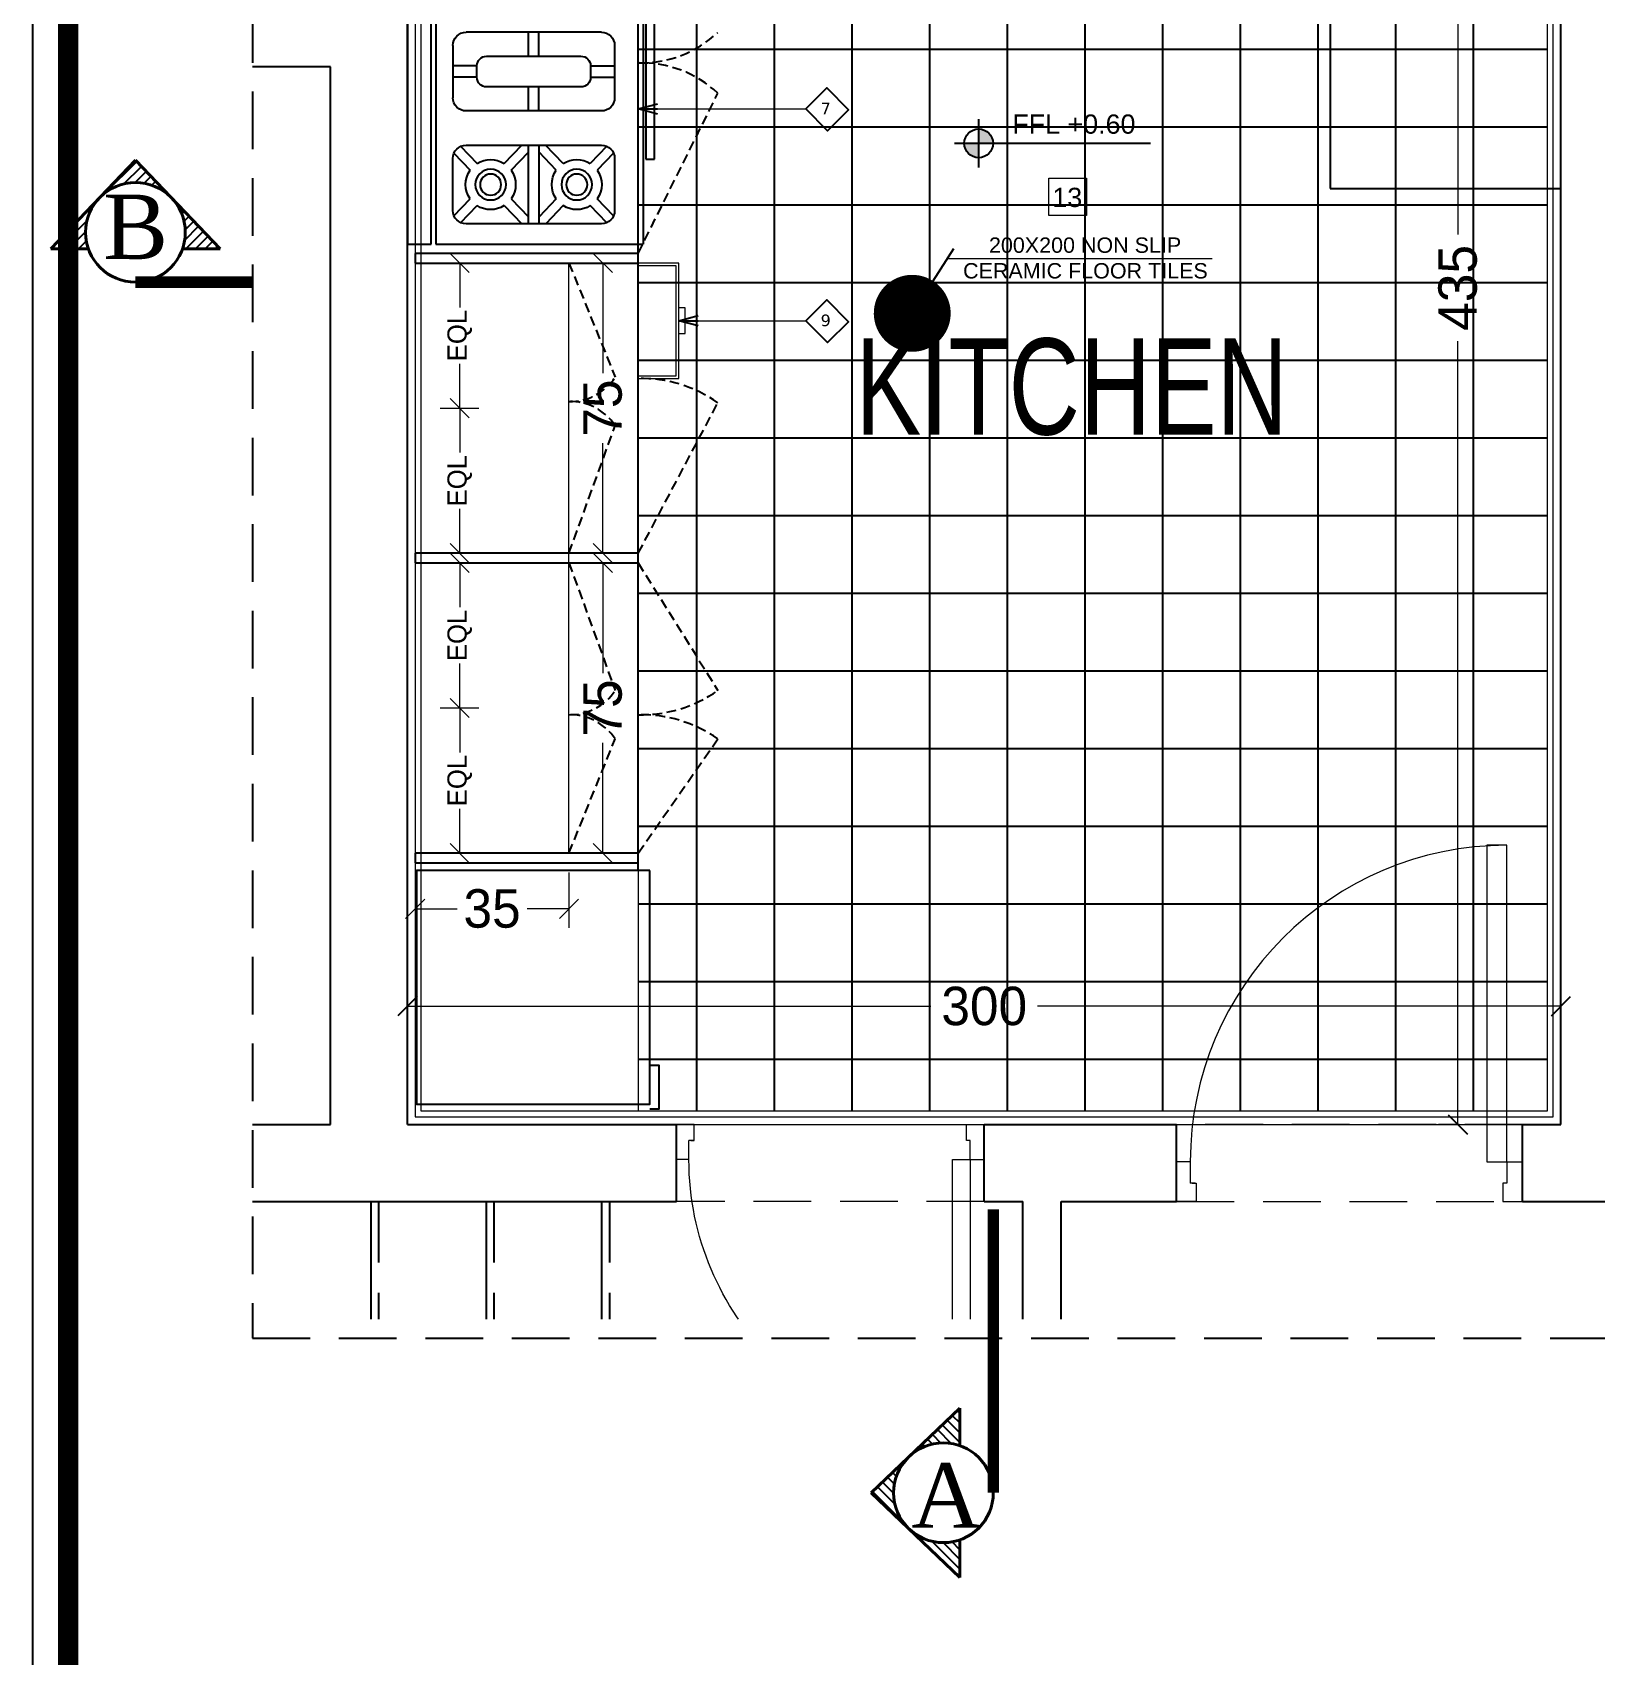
# Model space of a CAD drawing. Header units: centimetres. Extents: x 7997 to 116674, y 1017 to 13844.
# Drawn here: x 53386.9 to 53793.7, y 10074.4 to 10496.7 of the extents above; entities that cross this region are included whole.
import ezdxf
from ezdxf.xclip import XClip

# ---------------------------------------------------------------- set-up
doc = ezdxf.new("R2010")
doc.units = ezdxf.units.CM
doc.header["$LTSCALE"] = 200
doc.header["$XCLIPFRAME"] = 0
doc.header["$PDMODE"] = 2
for name, pattern in [('A-106-Typical Floor Plan$0$HIDDEN', [0.375, 0.25, -0.125]), ('CENTER2', [1.125, 0.75, -0.125, 0.125, -0.125]), ('DASHED', [0.75, 0.5, -0.25]), ('HIDDEN', [0.375, 0.25, -0.125]), ('HIDDEN2', [4.7625, 3.175, -1.5875])]:
    doc.linetypes.add(name, pattern=pattern)
for name, color, linetype in [('A-ANNO-SYM-TEXT', 2, 'Continuous'), ('A-SYM-LVLS', 2, 'Continuous'), ('A-TEXT-NOTES', 3, 'Continuous'), ('AFP-HATCH-TILES', 251, 'Continuous'), ('AFP-KITCHEN-CUPBOARD', 11, 'Continuous'), ('ARCH-TEXT', 6, 'Continuous'), ('AXIS', 9, 'CENTER2'), ('BATH-FUR', 8, 'Continuous'), ('CPBRD-HTCH', 53, 'Continuous'), ('DIM', 11, 'Continuous'), ('numbers', 3, 'Continuous'), ('STEPS', 7, 'Continuous'), ('TXT', 6, 'Continuous'), ('Z-RUBBER', 8, 'Continuous')]:
    doc.layers.add(name, color=color, linetype=linetype)
for name, color, linetype, lineweight in [('FIXTURE', 6, 'Continuous', 13), ('HA', 251, 'Continuous', 0), ('HAT', 8, 'Continuous', 9), ('PLAN', 7, 'Continuous', 40), ('TEXT', 6, 'Continuous', 18), ('WALL', 3, 'Continuous', 25)]:
    doc.layers.add(name, color=color, linetype=linetype, lineweight=lineweight)
doc.styles.add('ROMAND', font='times.ttf')
doc.styles.add('ROMANS', font='romans.shx', dxfattribs={"width": 0.8})
doc.styles.add('sheet notes', font='verdana.ttf')
doc.styles.add('Style-Arial', font='arial.ttf')
doc.styles.add('style8', font='swisscl.ttf', dxfattribs={"width": 0.8})
doc.styles.add('T2', font='')
doc.styles.add('TORATH', font='arial.ttf')
doc.styles.get('T2').set_extended_font_data('Elisia')
doc.dimstyles.new('- IN SIDE', dxfattribs={"dimtxt": 150, "dimasz": 5, "dimexe": 10, "dimexo": 10, "dimgap": 30, "dimtad": 1, "dimdec": 0, "dimzin": 0, "dimdsep": 46, "dimtxsty": 'ROMANS', "dimblk": '3a', "dimcen": 7.5, "dimse1": 1, "dimse2": 1, "dimclrd": 1, "dimclre": 1, "dimclrt": 3, "dimadec": 0, "dimazin": 1, "dimtfac": 1, "dimtdec": 0, "dimtix": 1, "dimtofl": 0, "dimtmove": 0, "dimatfit": 3, "dimfxl": 0, "dimtolj": 1, "dimtzin": 0, "dimarcsym": 0})
doc.dimstyles.new('NORMAL-1', dxfattribs={"dimtxt": 10, "dimasz": 5, "dimexe": 5, "dimexo": 5, "dimgap": 1, "dimtad": 0, "dimdec": 0, "dimdsep": 46, "dimtxsty": 'T2', "dimblk1": 'OBLIQUE', "dimblk2": 'OBLIQUE', "dimsah": 1, "dimcen": 0.09, "dimclrd": 4, "dimclre": 4, "dimclrt": 6, "dimadec": 0, "dimazin": 0, "dimtfac": 1, "dimtdec": 0, "dimtofl": 0, "dimtmove": 1, "dimatfit": 3, "dimldrblk": 'OPEN30', "dimfxl": 0, "dimtolj": 1, "dimtzin": 0, "dimlwd": 5, "dimlwe": 5, "dimarcsym": 0})

# ---------------------------------------------------------------- blocks, each defined once
blk = doc.blocks.new('A$C414D25BB')
at = {"layer": 'Z-RUBBER', "ltscale": 0.05}
h = blk.add_hatch(dxfattribs=at)
h.set_pattern_fill('ANSI31', color=256, style=0)
h.set_pattern_definition([(45, (-21734.0303, -7392.24753), (-0.08838834765, 0.08838834765), [])])
h.paths.add_polyline_path([(0.114, 0.0618, -5.138733), (0.1155, 0.0618), (0.1155, 0.0603), (0.1162, 0.0603), (0.1155, 0.0581), (0.1162, 0.0581), (0.1147, 0.0556), (0.1132, 0.0581), (0.114, 0.0581), (0.1132, 0.0603), (0.114, 0.0603)])
at = {"layer": 'FIXTURE'}
for p, q in [((0.8572, 0.9156), (0.8572, 0.1156)), ((0.9072, 0.9156), (0.8572, 0.9156)), ((0.9072, 0.1156), (0.9072, 0.9156)), ((0.1072, 0.1156), (0.0722, 0.1156)), ((0.0722, 0.1156), (0.0722, 0.0156)), ((0.1072, 0.1156), (0.1072, 0.0616)), ((0.8572, 0.1156), (0.9072, 0.1156)), ((0.9072, 0.1156), (0.9472, 0.1156)), ((0.9072, 0.1156), (0.9072, 0.0616)), ((0.9472, 0.1156), (0.9472, 0.0156)), ((0.1192, 0.0616), (0.1072, 0.0616)), ((0.1122, 0.0616), (0.1222, 0.0616)), ((0.1222, 0.0616), (0.1222, 0.0156)), ((0.9072, 0.0616), (0.8972, 0.0616)), ((0.8972, 0.0616), (0.8972, 0.0156)), ((0.1222, 0.0156), (0.0722, 0.0156)), ((0.8972, 0.0156), (0.9472, 0.0156))]:
    blk.add_line(p, q, dxfattribs=at)
blk.add_lwpolyline([(0.9055, 0.0616), (0.904, 0.0616)], dxfattribs=at)
blk.add_arc((0.9072, 0.1156), 0.8, 90, 180, dxfattribs=at)
blk = doc.blocks.new('A$C4E47036A')
at = {"layer": 'BATH-FUR', "linetype": 'Continuous'}
for p, q in [((-33.62, -1.65), (-33.62, 34.3)), ((-33.62, 34.3), (-31.16, 34.3)), ((-31.16, 34.3), (-31.16, -1.65)), ((-30.66, -1.65), (-30.66, 34.29)), ((-30.66, 34.29), (-9.09, 34.29)), ((-9.08, 34.29), (-9.08, -1.65)), ((-13.44, 32.18), (-27.52, 32.18)), ((-23.56, 30.28), (-21.73, 32.18)), ((-21.04, 32.18), (-21.04, 24.01)), ((-19.93, 32.11), (-19.93, 23.94)), ((-17.42, 30.28), (-19.24, 32.18)), ((-28.89, 30.81), (-28.89, 25.37)), ((-28.79, 31.35), (-27.1, 29.59)), ((-28.09, 32.06), (-26.38, 30.28)), ((-22.84, 29.59), (-21.04, 31.46)), ((-18.14, 29.59), (-19.93, 31.46)), ((-12.89, 32.06), (-14.6, 30.28)), ((-12.19, 31.35), (-13.88, 29.59)), ((-12.07, 25.37), (-12.07, 30.81)), ((-28.79, 24.84), (-27.09, 26.6)), ((-28.09, 24.12), (-26.37, 25.91)), ((-23.56, 25.91), (-21.73, 24)), ((-22.84, 26.6), (-21.04, 24.73)), ((-18.14, 26.6), (-19.93, 24.73)), ((-17.41, 25.91), (-19.25, 24)), ((-12.89, 24.12), (-14.6, 25.91)), ((-12.19, 24.84), (-13.88, 26.6)), ((-8.81, 7.21), (-8.81, 25.47)), ((-8.81, 25.47), (-7.91, 25.47)), ((-7.91, 25.47), (-7.91, 7.21)), ((-27.52, 24), (-13.44, 24)), ((-21.04, 20.4), (-21.04, 17.94)), ((-19.94, 20.45), (-19.94, 17.94)), ((-28.89, 13.63), (-28.89, 19.06)), ((-26.39, 16.93), (-28.89, 16.93)), ((-26.39, 16.94), (-26.39, 15.75)), ((-15.57, 17.94), (-25.39, 17.94)), ((-14.57, 15.75), (-14.57, 16.94)), ((-14.57, 16.93), (-12.07, 16.93)), ((-26.39, 15.76), (-28.89, 15.76)), ((-14.57, 15.76), (-12.07, 15.76)), ((-25.39, 14.75), (-15.57, 14.75)), ((-21.04, 14.75), (-21.04, 12.23)), ((-19.94, 14.75), (-19.94, 12.23)), ((-13.44, 12.25), (-27.52, 12.25)), ((-28.09, 8.57), (-26.37, 6.78)), ((-27.52, 8.69), (-13.44, 8.69)), ((-23.56, 6.78), (-21.73, 8.69)), ((-21.04, 0.51), (-21.04, 8.68)), ((-19.93, 0.58), (-19.93, 8.75)), ((-17.41, 6.78), (-19.25, 8.69)), ((-12.89, 8.57), (-14.6, 6.78)), ((-28.89, 1.88), (-28.89, 7.32)), ((-28.79, 7.85), (-27.09, 6.09)), ((-22.84, 6.09), (-21.04, 7.96)), ((-18.14, 6.09), (-19.93, 7.96)), ((-12.19, 7.85), (-13.88, 6.09)), ((-12.07, 7.32), (-12.07, 1.88)), ((-7.91, 7.21), (-8.81, 7.21)), ((-28.79, 1.34), (-27.1, 3.1)), ((-28.09, 0.63), (-26.38, 2.41)), ((-23.56, 2.41), (-21.73, 0.51)), ((-22.84, 3.1), (-21.04, 1.23)), ((-18.14, 3.1), (-19.93, 1.23)), ((-17.42, 2.41), (-19.24, 0.51)), ((-12.89, 0.63), (-14.6, 2.41)), ((-12.19, 1.34), (-13.88, 3.1)), ((-13.44, 0.51), (-27.52, 0.51)), ((-31.16, -1.65), (-33.62, -1.65)), ((-9.09, -1.65), (-30.66, -1.65)), ((-9.09, -1.65), (-30.66, -1.65))]:
    blk.add_line(p, q, dxfattribs=at)
blk.add_lwpolyline([(-13.44, 12.25, 0.414214), (-12.07, 13.63), (-12.07, 19.06, 0.414214), (-13.44, 20.44), (-27.52, 20.44, 0.414214), (-28.89, 19.06)], format="xyb", dxfattribs=at)
for centre, radius in [((-24.97, 28.1), 1.6), ((-24.97, 28.1), 1.1), ((-16.01, 28.1), 1.6), ((-16.01, 28.1), 1.1), ((-24.97, 4.59), 1.6), ((-24.97, 4.59), 1.1), ((-16.01, 4.59), 1.6), ((-16.01, 4.59), 1.1)]:
    blk.add_circle(centre, radius, dxfattribs=at)
for centre, radius, start, end in [((-27.52, 30.81), 1.37, 90, 180), ((-13.44, 30.81), 1.37, 0, 90), ((-24.97, 28.1), 2.6, 57.1839, 122.7797), ((-16.01, 28.1), 2.6, 57.2203, 122.8161), ((-24.97, 28.1), 2.6, 144.9426, 215.1537), ((-24.97, 28.1), 2.6, 324.9426, 35.0209), ((-16.01, 28.1), 2.6, 144.9791, 215.0574), ((-16.01, 28.1), 2.6, 324.8463, 35.0574), ((-27.52, 25.37), 1.37, 180, 270), ((-24.97, 28.1), 2.6, 237.3167, 302.7797), ((-16.01, 28.1), 2.6, 237.2203, 302.6833), ((-13.44, 25.37), 1.37, 270, 0), ((-25.39, 16.94), 1, 90, 180), ((-15.57, 16.94), 1, 0, 90), ((-25.39, 15.75), 1, 180, 270), ((-15.57, 15.75), 1, 270, 0), ((-27.52, 13.63), 1.37, 180, 270), ((-27.52, 7.32), 1.37, 90, 180), ((-13.44, 7.32), 1.37, 0, 90), ((-24.97, 4.59), 2.6, 57.2203, 122.6833), ((-16.01, 4.59), 2.6, 57.3167, 122.7797), ((-24.97, 4.59), 2.6, 144.8463, 215.0574), ((-24.97, 4.59), 2.6, 324.9791, 35.0574), ((-16.01, 4.59), 2.6, 144.9426, 215.0209), ((-16.01, 4.59), 2.6, 324.9426, 35.1537), ((-27.52, 1.88), 1.37, 180, 270), ((-24.97, 4.59), 2.6, 237.2203, 302.8161), ((-16.01, 4.59), 2.6, 237.1839, 302.7797), ((-13.44, 1.88), 1.37, 270, 0)]:
    blk.add_arc(centre, radius, start, end, dxfattribs=at)
blk = doc.blocks.new('GF')
at = {"layer": 'BATH-FUR', "ltscale": 2}
blk.add_line((-660, -503.96), (-660, -195), dxfattribs=at)
at = {"layer": 'CPBRD-HTCH'}
blk.add_lwpolyline([(-656.93, -503.96), (-717.68, -503.96), (-717.68, -564.71), (-656.93, -564.71)], close=True, dxfattribs=at)
blk.add_lwpolyline([(-656.93, -554.57), (-654.61, -554.57), (-654.61, -566.04), (-656.93, -566.04)], dxfattribs=at)
at = {"layer": 'HAT', "linetype": 'DASHED', "ltscale": 0.15}
for p, q in [((-650, -570), (-570, -570)), ((-430, -570), (-520, -570)), ((-570, -590), (-650, -590)), ((-520, -590), (-430, -590))]:
    blk.add_line(p, q, dxfattribs=at)
at = {"layer": 'STEPS'}
for p, q in [((-729.5, -590), (-729.5, -700)), ((-699.5, -590), (-699.5, -700)), ((-669.5, -590), (-669.5, -700))]:
    blk.add_line(p, q, dxfattribs=at)
at = {"layer": 'STEPS', "color": 8, "linetype": 'HIDDEN2', "ltscale": 0.025}
for p, q in [((-727.5, -590), (-727.5, -700)), ((-697.5, -590), (-697.5, -700)), ((-667.5, -590), (-667.5, -700))]:
    blk.add_line(p, q, dxfattribs=at)
at = {"layer": 'WALL'}
for p, q in [((-720, -570), (-720, -135)), ((-420, -570), (-420, -135)), ((-740, -295), (-790, -295)), ((-740, -570), (-740, -295)), ((-990, -570), (-740, -570)), ((-720, -570), (-680, -570)), ((-700, -570), (-650, -570)), ((-650, -590), (-650, -570)), ((-570, -590), (-570, -570)), ((-570, -570), (-520, -570)), ((-520, -590), (-520, -570)), ((-430, -570), (-420, -570)), ((-430, -590), (-430, -570)), ((-1040, -590), (-650, -590)), ((-570, -590), (-560, -590)), ((-570, -590), (-560, -590)), ((-560, -700), (-560, -590)), ((-550, -710), (-550, -590)), ((-550, -590), (-520, -590)), ((-430, -590), (-390, -590))]:
    blk.add_line(p, q, dxfattribs=at)
at = {"layer": 'WALL', "color": 8, "ltscale": 0.001}
for p, q in [((-480, -278.63), (-480, -326.63)), ((-420, -326.63), (-420, -278.63)), ((-480, -326.63), (-420, -326.63))]:
    blk.add_line(p, q, dxfattribs=at)
at = {"layer": 'BATH-FUR', "ltscale": 2, "xscale": -2.500000037252903, "yscale": 2.500000037252903, "zscale": 2.500000037252903, "rotation": 180}
blk.add_blockref('A$C4E47036A', (-635.95, -255.4), dxfattribs=at)
at = {"layer": 'WALL', "color": 0, "xscale": 102.8571428731084, "yscale": 102.8571428731084, "zscale": 102.8571428731084}
blk.add_blockref('A$C414D25BB', (-527.43, -591.61), dxfattribs=at)
at = {"layer": 'WALL', "color": 0, "xscale": -91.42857143015135, "yscale": 91.42857143015135, "zscale": 91.42857143015135, "rotation": 180}
blk.add_blockref('A$C414D25BB', (-656.6, -568.57), dxfattribs=at)
at = {"layer": 'TEXT', "style": 'style8'}
blk.add_text('KITCHEN', height=25, dxfattribs=at).set_placement((-603.5, -390.64))
blk = doc.blocks.new('A-LVL_FFL-SSL')
at = {"layer": 'A-SYM-LVLS', "ltscale": 800}
h = blk.add_hatch(color=256, dxfattribs=at)
h.paths.add_polyline_path([(0, 0), (150, 0, 0.414214), (0, 150)])
h.paths.add_polyline_path([(0, -150), (0, 0), (-150, 0, 0.414214)])
at = {"layer": 'A-SYM-LVLS'}
for p, q in [((0, -250), (0, 250)), ((-250, 0), (250, 0))]:
    blk.add_line(p, q, dxfattribs=at)
at = {"layer": 'A-SYM-LVLS', "ltscale": 800}
blk.add_line((0, 0), (1787, 0), dxfattribs=at)
at = {"layer": 'A-SYM-LVLS'}
blk.add_circle((0, 0), 150, dxfattribs=at)
at = {"layer": 'A-SYM-LVLS', "ltscale": 800, "style": 'TORATH'}
for tag, p in [('FLOOR-LEVEL-FFL', (350, 100)), ('FLOOR-LEVEL-SSL', (350, -300))]:
    blk.add_attdef(tag, p, '', height=200, dxfattribs=at)
blk = doc.blocks.new('3a')
at = {"color": 8}
for p, q in [((0, 24.856), (0, -24.856)), ((11, 0), (-11, 0))]:
    blk.add_line(p, q, dxfattribs=at)
at = {"color": 3}
blk.add_line((6.309, 9.011), (-6.309, -9.011), dxfattribs=at)
blk = doc.blocks.new('DOT')
at = {"color": 0, "linetype": 'ByBlock'}
blk.add_line((-0.5, 0), (-1, 0), dxfattribs=at)
at = {"color": 0, "linetype": 'ByBlock', "const_width": 0.5}
blk.add_lwpolyline([(-0.25, 0, 1), (0.25, 0, 1)], format="xyb", close=True, dxfattribs=at)
blk = doc.blocks.new('_OBLIQUE')
at = {"color": 0, "linetype": 'ByBlock'}
blk.add_line((-0.5, -0.5), (0.5, 0.5), dxfattribs=at)
blk = doc.blocks.new('_Open30')
at = {"color": 0, "linetype": 'ByBlock', "lineweight": -2}
for p, q in [((-1, 0.268), (0, 0)), ((0, 0), (-1, -0.268)), ((0, 0), (-1, 0))]:
    blk.add_line(p, q, dxfattribs=at)
blk = doc.blocks.new('*D383')
at = {"layer": 'Defpoints', "color": 0, "transparency": 16777216}
for p in [(53544.41, 10436.74), (53535.22, 10361.28), (53544.41, 10361.28)]:
    blk.add_point(p, dxfattribs=at)
at = {"layer": 'HAT', "color": 4, "lineweight": 5, "transparency": 16777216}
for p, q in [((53539.41, 10436.74), (53530.22, 10436.74)), ((53535.22, 10436.74), (53535.22, 10408.11)), ((53535.22, 10361.28), (53535.22, 10389.91)), ((53539.41, 10361.28), (53530.22, 10361.28))]:
    blk.add_line(p, q, dxfattribs=at)
at = {"layer": 'HAT', "color": 4, "lineweight": 5, "transparency": 16777216, "xscale": 5, "yscale": 5, "zscale": 5}
for p, rotation in [((53535.22, 10436.74), 90), ((53535.22, 10361.28), 270)]:
    blk.add_blockref('_OBLIQUE', p, dxfattribs=dict(at, rotation=rotation))
at = {"layer": 'HAT', "color": 6, "transparency": 16777216, "insert": (53535.22, 10399.01), "char_height": 10, "attachment_point": 5, "rotation": 90, "style": 'T2'}
blk.add_mtext('\\A1;75', dxfattribs=at)
blk = doc.blocks.new('*D384')
at = {"layer": 'Defpoints', "color": 0, "transparency": 16777216}
for p in [(53544.43, 10358.78), (53535.22, 10283.31), (53544.43, 10283.31)]:
    blk.add_point(p, dxfattribs=at)
at = {"layer": 'HAT', "color": 4, "lineweight": 5, "transparency": 16777216}
for p, q in [((53539.43, 10358.78), (53530.22, 10358.78)), ((53535.22, 10358.78), (53535.22, 10330.14)), ((53535.22, 10283.31), (53535.22, 10311.95)), ((53539.43, 10283.31), (53530.22, 10283.31))]:
    blk.add_line(p, q, dxfattribs=at)
at = {"layer": 'HAT', "color": 4, "lineweight": 5, "transparency": 16777216, "xscale": 5, "yscale": 5, "zscale": 5}
for p, rotation in [((53535.22, 10358.78), 90), ((53535.22, 10283.31), 270)]:
    blk.add_blockref('_OBLIQUE', p, dxfattribs=dict(at, rotation=rotation))
at = {"layer": 'HAT', "color": 6, "transparency": 16777216, "insert": (53535.22, 10321.05), "char_height": 10, "attachment_point": 5, "rotation": 90, "style": 'T2'}
blk.add_mtext('\\A1;75', dxfattribs=at)
blk = doc.blocks.new('*D385')
at = {"layer": 'Defpoints', "color": 0, "transparency": 16777216}
for p in [(53486.43, 10283.31), (53526.43, 10283.31, 0), (53486.43, 10268.86)]:
    blk.add_point(p, dxfattribs=at)
at = {"layer": 'HAT', "color": 4, "lineweight": 5, "transparency": 16777216}
for p, q in [((53486.43, 10278.31), (53486.43, 10263.86)), ((53526.43, 10278.31), (53526.43, 10263.86)), ((53486.43, 10268.86), (53497.33, 10268.86)), ((53526.43, 10268.86), (53515.53, 10268.86))]:
    blk.add_line(p, q, dxfattribs=at)
at = {"layer": 'HAT', "color": 4, "lineweight": 5, "transparency": 16777216, "xscale": 5, "yscale": 5, "zscale": 5, "rotation": 180}
blk.add_blockref('_OBLIQUE', (53486.43, 10268.86), dxfattribs=at)
at = {"layer": 'HAT', "color": 4, "lineweight": 5, "transparency": 16777216, "xscale": 5, "yscale": 5, "zscale": 5}
blk.add_blockref('_OBLIQUE', (53526.43, 10268.86), dxfattribs=at)
at = {"layer": 'HAT', "color": 6, "transparency": 16777216, "insert": (53506.43, 10268.86), "char_height": 10, "attachment_point": 5, "style": 'T2'}
blk.add_mtext('\\A1;35', dxfattribs=at)
blk = doc.blocks.new('*D386')
at = {"layer": 'Defpoints', "color": 0, "transparency": 16777216}
for p in [(53487.93, 10321.05), (53498.01, 10321.05), (53487.93, 10283.31)]:
    blk.add_point(p, dxfattribs=at)
at = {"layer": 'HAT', "color": 4, "lineweight": 5, "transparency": 16777216}
for p, q in [((53492.93, 10321.05), (53503.01, 10321.05)), ((53498.01, 10321.05), (53498.01, 10309.49)), ((53498.01, 10283.31), (53498.01, 10294.87)), ((53492.93, 10283.31), (53503.01, 10283.31))]:
    blk.add_line(p, q, dxfattribs=at)
at = {"layer": 'HAT', "color": 4, "lineweight": 5, "transparency": 16777216, "xscale": 5, "yscale": 5, "zscale": 5}
for p, rotation in [((53498.01, 10321.05), 90), ((53498.01, 10283.31), 270)]:
    blk.add_blockref('_OBLIQUE', p, dxfattribs=dict(at, rotation=rotation))
at = {"layer": 'HAT', "color": 6, "transparency": 16777216, "insert": (53498.01, 10302.18), "char_height": 5, "attachment_point": 5, "rotation": 90, "style": 'T2'}
blk.add_mtext('\\A1;EQL', dxfattribs=at)
blk = doc.blocks.new('*D387')
at = {"layer": 'Defpoints', "color": 0, "transparency": 16777216}
for p in [(53487.93, 10358.78), (53498.01, 10358.78), (53487.93, 10321.05)]:
    blk.add_point(p, dxfattribs=at)
at = {"layer": 'HAT', "color": 4, "lineweight": 5, "transparency": 16777216}
for p, q in [((53492.93, 10358.78), (53503.01, 10358.78)), ((53498.01, 10358.78), (53498.01, 10347.22)), ((53498.01, 10321.05), (53498.01, 10332.6)), ((53492.93, 10321.05), (53503.01, 10321.05))]:
    blk.add_line(p, q, dxfattribs=at)
at = {"layer": 'HAT', "color": 4, "lineweight": 5, "transparency": 16777216, "xscale": 5, "yscale": 5, "zscale": 5}
for p, rotation in [((53498.01, 10358.78), 90), ((53498.01, 10321.05), 270)]:
    blk.add_blockref('_OBLIQUE', p, dxfattribs=dict(at, rotation=rotation))
at = {"layer": 'HAT', "color": 6, "transparency": 16777216, "insert": (53498.01, 10339.91), "char_height": 5, "attachment_point": 5, "rotation": 90, "style": 'T2'}
blk.add_mtext('\\A1;EQL', dxfattribs=at)
blk = doc.blocks.new('*D388')
at = {"layer": 'Defpoints', "color": 0, "transparency": 16777216}
for p in [(53487.93, 10399.01), (53498.01, 10399.01), (53487.93, 10361.28)]:
    blk.add_point(p, dxfattribs=at)
at = {"layer": 'HAT', "color": 4, "lineweight": 5, "transparency": 16777216}
for p, q in [((53492.93, 10399.01), (53503.01, 10399.01)), ((53498.01, 10399.01), (53498.01, 10387.45)), ((53498.01, 10361.28), (53498.01, 10372.83)), ((53492.93, 10361.28), (53503.01, 10361.28))]:
    blk.add_line(p, q, dxfattribs=at)
at = {"layer": 'HAT', "color": 4, "lineweight": 5, "transparency": 16777216, "xscale": 5, "yscale": 5, "zscale": 5}
for p, rotation in [((53498.01, 10399.01), 90), ((53498.01, 10361.28), 270)]:
    blk.add_blockref('_OBLIQUE', p, dxfattribs=dict(at, rotation=rotation))
at = {"layer": 'HAT', "color": 6, "transparency": 16777216, "insert": (53498.01, 10380.14), "char_height": 5, "attachment_point": 5, "rotation": 90, "style": 'T2'}
blk.add_mtext('\\A1;EQL', dxfattribs=at)
blk = doc.blocks.new('*D389')
at = {"layer": 'Defpoints', "color": 0, "transparency": 16777216}
for p in [(53487.93, 10436.74), (53498.01, 10436.74), (53487.93, 10399.01)]:
    blk.add_point(p, dxfattribs=at)
at = {"layer": 'HAT', "color": 4, "lineweight": 5, "transparency": 16777216}
for p, q in [((53492.93, 10436.74), (53503.01, 10436.74)), ((53498.01, 10436.74), (53498.01, 10425.19)), ((53498.01, 10399.01), (53498.01, 10410.57)), ((53492.93, 10399.01), (53503.01, 10399.01))]:
    blk.add_line(p, q, dxfattribs=at)
at = {"layer": 'HAT', "color": 4, "lineweight": 5, "transparency": 16777216, "xscale": 5, "yscale": 5, "zscale": 5}
for p, rotation in [((53498.01, 10436.74), 90), ((53498.01, 10399.01), 270)]:
    blk.add_blockref('_OBLIQUE', p, dxfattribs=dict(at, rotation=rotation))
at = {"layer": 'HAT', "color": 6, "transparency": 16777216, "insert": (53498.01, 10417.88), "char_height": 5, "attachment_point": 5, "rotation": 90, "style": 'T2'}
blk.add_mtext('\\A1;EQL', dxfattribs=at)
blk = doc.blocks.new('*D493')
at = {"layer": 'Defpoints', "color": 0, "transparency": 16777216}
for p in [(53784.43, 10243.51), (53484.43, 10212.78), (53784.43, 10212.78)]:
    blk.add_point(p, dxfattribs=at)
at = {"layer": 'DIM', "color": 4, "lineweight": 5, "transparency": 16777216}
for p, q in [((53484.43, 10243.16), (53484.43, 10248.51)), ((53784.43, 10243.16), (53784.43, 10248.51)), ((53484.43, 10243.51), (53620.57, 10243.51)), ((53784.43, 10243.51), (53648.29, 10243.51))]:
    blk.add_line(p, q, dxfattribs=at)
at = {"layer": 'DIM', "color": 4, "lineweight": 5, "transparency": 16777216, "xscale": 5, "yscale": 5, "zscale": 5, "rotation": 180}
blk.add_blockref('_OBLIQUE', (53484.43, 10243.51), dxfattribs=at)
at = {"layer": 'DIM', "color": 4, "lineweight": 5, "transparency": 16777216, "xscale": 5, "yscale": 5, "zscale": 5}
blk.add_blockref('_OBLIQUE', (53784.43, 10243.51), dxfattribs=at)
at = {"layer": 'DIM', "color": 6, "transparency": 16777216, "insert": (53634.43, 10243.51), "char_height": 10, "attachment_point": 5, "style": 'T2'}
blk.add_mtext('\\A1;300', dxfattribs=at)
blk = doc.blocks.new('*D494')
at = {"layer": 'Defpoints', "color": 0, "transparency": 16777216}
for p in [(53757.6, 10647.78), (53784.43, 10647.78), (53784.43, 10212.78)]:
    blk.add_point(p, dxfattribs=at)
at = {"layer": 'DIM', "color": 4, "lineweight": 5, "transparency": 16777216}
for p, q in [((53757.95, 10647.78), (53752.6, 10647.78)), ((53757.6, 10647.78), (53757.6, 10444.13)), ((53757.6, 10212.78), (53757.6, 10416.42)), ((53757.95, 10212.78), (53752.6, 10212.78))]:
    blk.add_line(p, q, dxfattribs=at)
at = {"layer": 'DIM', "color": 4, "lineweight": 5, "transparency": 16777216, "xscale": 5, "yscale": 5, "zscale": 5}
for p, rotation in [((53757.6, 10647.78), 90), ((53757.6, 10212.78), 270)]:
    blk.add_blockref('_OBLIQUE', p, dxfattribs=dict(at, rotation=rotation))
at = {"layer": 'DIM', "color": 6, "transparency": 16777216, "insert": (53757.6, 10430.28), "char_height": 10, "attachment_point": 5, "rotation": 90, "style": 'T2'}
blk.add_mtext('\\A1;435', dxfattribs=at)
blk = doc.blocks.new('08-TITLE SHEET-selattin', base_point=(45714.8, -203081.4))
at = {"color": 0}
blk.add_lwpolyline([(51244.8, -203081.4), (45714.8, -203081.4), (45714.8, -206921.4), (51244.8, -206921.4)], close=True, dxfattribs=at)
at = {"color": 0, "linetype": 'ByBlock', "const_width": 17}
blk.add_lwpolyline([(45744.3, -206891.9), (51215.3, -206891.9), (51215.3, -203110.8), (45744.3, -203110.8)], close=True, dxfattribs=at)
at = {"layer": 'HA', "ltscale": 1.2}
blk.add_lwpolyline([(45714.8, -203081.4), (51244.8, -203081.4), (51244.8, -206921.4), (45714.8, -206921.4)], close=True, dxfattribs=at)

msp = doc.modelspace()

# ---------------------------------------------------------------- hatches: boundary and pattern name
at = {"layer": 'TXT'}
h = msp.add_hatch(dxfattribs=at)
h.set_pattern_fill('ANSI31', color=256, scale=5.7375, angle=900, style=0)
h.set_pattern_definition([(45, (53005.4574, 9319.289), (-1.2678204, 1.2678204), [])])
h.paths.add_polyline_path([(53426.6509, 10444.7114, -0.08394009), (53425.9305, 10440.45), (53435.6997, 10440.45), (53413.69, 10463.49), (53391.6803, 10440.45), (53401.4466, 10440.45, -0.08394009), (53400.7262, 10444.7114, -1.00000012)])
h = msp.add_hatch(dxfattribs=at)
h.set_pattern_fill('ANSI31', color=256, scale=5.7375, angle=990, style=0)
h.set_pattern_definition([(135, (54749.2514, 9708.7723), (-1.2678204, -1.2678204), [])])
h.paths.add_polyline_path([(53623.8291, 10129.9657, -0.08394009), (53628.0904, 10129.2453), (53628.0904, 10139.0145), (53605.0504, 10117.0048), (53628.0904, 10094.9951), (53628.0904, 10104.7615, -0.08394009), (53623.8291, 10104.041, -1.00000012)])

# ---------------------------------------------------------------- linework, layer by layer
at = {"layer": 'PLAN', "linetype": 'Continuous'}
for p, q in [((53413.69, 10463.49), (53391.6803, 10440.45)), ((53413.69, 10463.49), (53435.6997, 10440.45)), ((53391.6803, 10440.45), (53401.4466, 10440.45)), ((53425.9305, 10440.45), (53435.6997, 10440.45)), ((53605.0504, 10117.0048), (53628.0904, 10139.0145)), ((53628.0904, 10129.2453), (53628.0904, 10139.0145)), ((53605.0504, 10117.0048), (53628.0904, 10094.9951)), ((53628.0904, 10094.9951), (53628.0904, 10104.7615))]:
    msp.add_line(p, q, dxfattribs=at)
for centre in [(53413.6885, 10444.7114), (53623.8291, 10117.0034)]:
    msp.add_circle(centre, 12.9624, dxfattribs=at)

# ---------------------------------------------------------------- texts
at = {"layer": 'ARCH-TEXT', "lineweight": -3, "style": 'ROMAND'}
for s, p in [('B', (53405.3009, 10437.7814)), ('A', (53615.4414, 10107.9254))]:
    msp.add_text(s, height=16.7344, dxfattribs=at).set_placement(p)

# ---------------------------------------------------------------- leaders
at = {"layer": 'HAT'}
msp.add_leader([(53544.4302, 10476.8142, 0), (53588.0024, 10476.8142, 0)], dimstyle='NORMAL-1', override={"dimgap": 1, "dimtad": 0, "dimfxl": 4, "dimfxlon": 1}, dxfattribs=at)

# ---------------------------------------------------------------- next in the draw order: block references
at = {"layer": 'DIM'}
ref = msp.add_blockref('GF', (54204.4302, 10782.7762), dxfattribs=at)
XClip(ref).set_block_clipping_path([(-760.3376877732, -620.6045890006), (-371.2361026382, -71.4498256379)])

# ---------------------------------------------------------------- next in the draw order: hatches: boundary and pattern name
at = {"layer": 'AFP-HATCH-TILES'}
h = msp.add_hatch(dxfattribs=at)
h.set_pattern_fill('_USER', color=251, scale=20.2, angle=270, style=0, double=1, pattern_type=0)
h.set_pattern_definition([(270, (11624.466, -5950.51), (20.2, -4e-15), []), (0, (11624.466, -5950.51), (0, 20.2), [])])
h.paths.add_polyline_path([(53780.9302, 10644.2762), (53674.4302, 10644.2762), (53674.4302, 10587.7762), (53544.4302, 10587.7762), (53544.4302, 10216.2762), (53780.9302, 10216.2762)])

# ---------------------------------------------------------------- next in the draw order: linework, layer by layer
at = {"linetype": 'Continuous'}
msp.add_lwpolyline([(53386.8978, 9562.4841), (55128.8478, 9562.4841), (55128.8478, 10772.0841), (53386.8978, 10772.0841)], close=True, dxfattribs=at)
at = {"layer": 'A-ANNO-SYM-TEXT', "linetype": 'Continuous', "lineweight": 13, "elevation": 0.0027}
msp.add_lwpolyline([(53651.2194, 10458.8058), (53661.0435, 10458.8058), (53661.0435, 10449.11), (53651.2194, 10449.11)], close=True, dxfattribs=at)
at = {"layer": 'AFP-KITCHEN-CUPBOARD', "linetype": 'HIDDEN', "ltscale": 7}
for points in [[(53486.4302, 10439.2423), (53486.4302, 10436.7423), (53544.4302, 10436.7423), (53544.4302, 10439.2423)], [(53486.4302, 10361.2777), (53486.4302, 10358.7777), (53544.4302, 10358.7777), (53544.4302, 10361.2777)], [(53486.4302, 10283.3131), (53486.4302, 10280.8131), (53544.4302, 10280.8131), (53544.4302, 10283.3131)]]:
    msp.add_lwpolyline(points, close=True, dxfattribs=at)
at = {"layer": 'AXIS', "linetype": 'Continuous', "ltscale": 0.5, "const_width": 3}
for points in [[(53413.6885, 10431.749), (53444.0925, 10431.749)], [(53636.7914, 10117.0034), (53636.7914, 10190.7218)]]:
    msp.add_lwpolyline(points, dxfattribs=at)
at = {"layer": 'HAT'}
msp.add_line((53526.4302, 10283.3131), (53526.4302, 10436.7423), dxfattribs=at)
for points in [[(53484.4302, 10212.7762), (53784.4302, 10212.7762), (53784.4302, 10647.7762), (53484.4302, 10647.7762)], [(53486.4302, 10214.7762), (53782.4302, 10214.7762), (53782.4302, 10645.7762), (53486.4302, 10645.7762)], [(53487.9302, 10216.2762), (53780.9302, 10216.2762), (53780.9302, 10644.2762), (53487.9302, 10644.2762)], [(53780.9302, 10644.2762), (53674.4302, 10644.2762), (53674.4302, 10587.7762), (53544.4302, 10587.7762), (53544.4302, 10216.2762), (53780.9302, 10216.2762)]]:
    msp.add_lwpolyline(points, close=True, dxfattribs=at)
at = {"layer": 'HAT', "elevation": 0}
for points in [[(53544.4302, 10406.7084), (53555.0046, 10406.7084), (53555.0046, 10436.7423), (53544.4147, 10436.7423)], [(53544.4147, 10407.4159), (53554.2971, 10407.4159), (53554.2971, 10436.0348), (53544.4147, 10436.0348)], [(53555.0046, 10418.4004), (53556.666, 10418.4004), (53556.666, 10425.0504), (53555.0046, 10425.0504)]]:
    msp.add_lwpolyline(points, dxfattribs=at)
at = {"layer": 'WALL', "color": 8, "linetype": 'A-106-Typical Floor Plan$0$HIDDEN', "ltscale": 0.05}
for p, q in [((53544.4302, 10439.2423), (53565.1539, 10480.8574)), ((53526.4302, 10436.7423, 0), (53538.4411, 10407.0538)), ((53544.4302, 10361.2777), (53565.1539, 10400.4042, 0)), ((53526.4302, 10361.2777), (53538.4411, 10394.4454)), ((53526.4302, 10358.7777), (53538.4411, 10325.6099)), ((53544.4302, 10358.7777), (53565.1539, 10325.6099)), ((53526.4302, 10283.3131, 0), (53538.4411, 10313.0015)), ((53544.4302, 10283.3131, 0), (53565.1539, 10313.0015))]:
    msp.add_line(p, q, dxfattribs=at)
at = {"layer": 'WALL', "color": 8, "linetype": 'A-106-Typical Floor Plan$0$HIDDEN', "ltscale": 0.3}
msp.add_lwpolyline([(53444.0925, 10157.1716), (53833.1941, 10157.1716), (53833.1941, 10706.3264), (53444.0925, 10706.3264)], close=True, dxfattribs=at)
at = {"layer": 'WALL', "elevation": 0}
for points in [[(53588.0024, 10476.8142), (53593.4557, 10482.2674), (53599.1462, 10476.5768), (53593.693, 10471.1236)], [(53588.0024, 10421.7254), (53593.4557, 10427.1786), (53599.1462, 10421.488), (53593.693, 10416.0348)]]:
    msp.add_lwpolyline(points, close=True, dxfattribs=at)
at = {"layer": 'WALL', "color": 8, "linetype": 'A-106-Typical Floor Plan$0$HIDDEN', "ltscale": 0.05}
for centre, radius, start, end in [((53545.1694, 10517.9336), 29.1758, 268.548313, 313.233248), ((53545.1694, 10459.6007), 29.1758, 46.766752, 91.451687), ((53526.718, 10414.7952), 14.0485, 268.826396, 326.561301), ((53545.2679, 10372.2476, 0), 34.4711, 54.767804, 91.392394), ((53526.718, 10386.7041), 14.0485, 33.438699, 91.173604), ((53526.718, 10333.3513), 14.0485, 268.826396, 326.561301), ((53545.2679, 10353.7666), 34.4711, 268.607606, 305.232196), ((53526.718, 10305.2602), 14.0485, 33.438699, 91.173604), ((53545.2679, 10284.8448), 34.4711, 54.767804, 91.392394)]:
    msp.add_arc(centre, radius, start, end, dxfattribs=at)

# ---------------------------------------------------------------- next in the draw order: block references
at = {"layer": 'A-SYM-LVLS'}
ref = msp.add_blockref('A-LVL_FFL-SSL', (53632.9833, 10467.8566, 0.0027), dxfattribs=dict(at, xscale=0.025, yscale=0.025, zscale=0.025))
ref.add_attrib('FLOOR-LEVEL-FFL', 'FFL +0.60', (53641.7333, 10470.3566, 0.0027), dxfattribs={"ltscale": 800, "height": 5, "style": 'TORATH'})
at = {"layer": 'DIM', "color": 0, "linetype": 'Continuous', "xscale": 0.3149999999999982, "yscale": 0.3149999999999982, "zscale": 0.3149999999999982}
msp.add_blockref('08-TITLE SHEET-selattin', (53386.8978, 10772.0841), dxfattribs=at)

# ---------------------------------------------------------------- next in the draw order: texts
at = {"layer": 'A-ANNO-SYM-TEXT', "insert": (53656.0294, 10456.3041, 0.0027), "char_height": 5, "width": 7.769441, "attachment_point": 2, "style": 'Style-Arial'}
msp.add_mtext('13', dxfattribs=at)
at = {"layer": 'A-TEXT-NOTES', "linetype": 'ByBlock', "insert": (53616.5495, 10443.3882), "char_height": 4, "width": 87.83126, "attachment_point": 1, "style": 'Style-Arial'}
msp.add_mtext('\\pi19.11345;200X200 NON SLIP\\P\\pi12.37538;CERAMIC FLOOR TILES ', dxfattribs=at)
at = {"layer": 'TEXT', "style": 'sheet notes'}
for s, p in [('7', (53591.8952, 10475.4187, 0)), ('9', (53591.8952, 10420.3299, 0))]:
    msp.add_text(s, height=3.0068, dxfattribs=at).set_placement(p)

# ---------------------------------------------------------------- next in the draw order: dimensions: what is measured, and where the dimension line sits
at = {"layer": 'DIM'}
dim = msp.add_linear_dim(base=(53757.5975, 10647.7762), p1=(53784.4302, 10212.7762), p2=(53784.4302, 10647.7762), angle=90, dimstyle='NORMAL-1', override={"dimfxl": 0.35, "dimfxlon": 1}, dxfattribs=at)
dim.commit()
dim.dimension.update_dxf_attribs({"geometry": '*D494', "text_midpoint": (53757.5975, 10430.2762)})
dim = msp.add_linear_dim(base=(53784.4302, 10243.51), p1=(53484.4302, 10212.7762), p2=(53784.4302, 10212.7762), dimstyle='NORMAL-1', override={"dimfxl": 0.35, "dimfxlon": 1}, dxfattribs=at)
dim.commit()
dim.dimension.update_dxf_attribs({"geometry": '*D493', "text_midpoint": (53634.4302, 10243.51)})
at = {"layer": 'HAT'}
for base, p1, p2, picture, middle in [((53498.0071, 10436.7423), (53487.9302, 10399.01), (53487.9302, 10436.7423), '*D389', (53498.0071, 10417.8761)), ((53498.0071, 10399.01), (53487.9302, 10361.2777), (53487.9302, 10399.01), '*D388', (53498.0071, 10380.1438)), ((53498.0071, 10358.7777), (53487.9302, 10321.0454), (53487.9302, 10358.7777), '*D387', (53498.0071, 10339.9115)), ((53498.0071, 10321.0454), (53487.9302, 10283.3131), (53487.9302, 10321.0454), '*D386', (53498.0071, 10302.1792))]:
    dim = msp.add_linear_dim(base=base, p1=p1, p2=p2, angle=90, text='EQL', dimstyle='NORMAL-1', override={"dimtxt": 5}, dxfattribs=at)
    dim.commit()
    dim.dimension.update_dxf_attribs({"geometry": picture, "text_midpoint": middle})
for base, p1, p2, picture, middle in [((53535.2154, 10361.2777), (53544.4147, 10436.7423), (53544.4147, 10361.2777), '*D383', (53535.2154, 10399.01)), ((53535.2154, 10283.3131), (53544.4302, 10358.7777), (53544.4302, 10283.3131), '*D384', (53535.2154, 10321.0454))]:
    dim = msp.add_linear_dim(base=base, p1=p1, p2=p2, angle=90, dimstyle='NORMAL-1', dxfattribs=at)
    dim.commit()
    dim.dimension.update_dxf_attribs({"geometry": picture, "text_midpoint": middle})
dim = msp.add_linear_dim(base=(53486.4302, 10268.8614), p1=(53526.4302, 10283.3131, 0), p2=(53486.4302, 10283.3131), text='35', dimstyle='NORMAL-1', dxfattribs=at)
dim.commit()
dim.dimension.update_dxf_attribs({"geometry": '*D385', "text_midpoint": (53506.4302, 10268.8614)})

# ---------------------------------------------------------------- next in the draw order: leaders
msp.add_leader([(53555.0046, 10421.7254, 0), (53588.0024, 10421.7254, 0)], dimstyle='NORMAL-1', override={"dimgap": 1, "dimtad": 0, "dimfxl": 4, "dimfxlon": 1}, dxfattribs=at)
at = {"layer": 'numbers'}
msp.add_leader([(53615.706, 10423.6632, 0.0027), (53624.8724, 10437.9092, 0.0027), (53693.7136, 10437.9092, 0.0027)], dimstyle='- IN SIDE', override={"dimasz": 20, "dimtad": 0, "dimclrd": 256, "dimldrblk": 'Dot', "dimlwd": 0}, dxfattribs=at)

doc.saveas('drawing.dxf')
